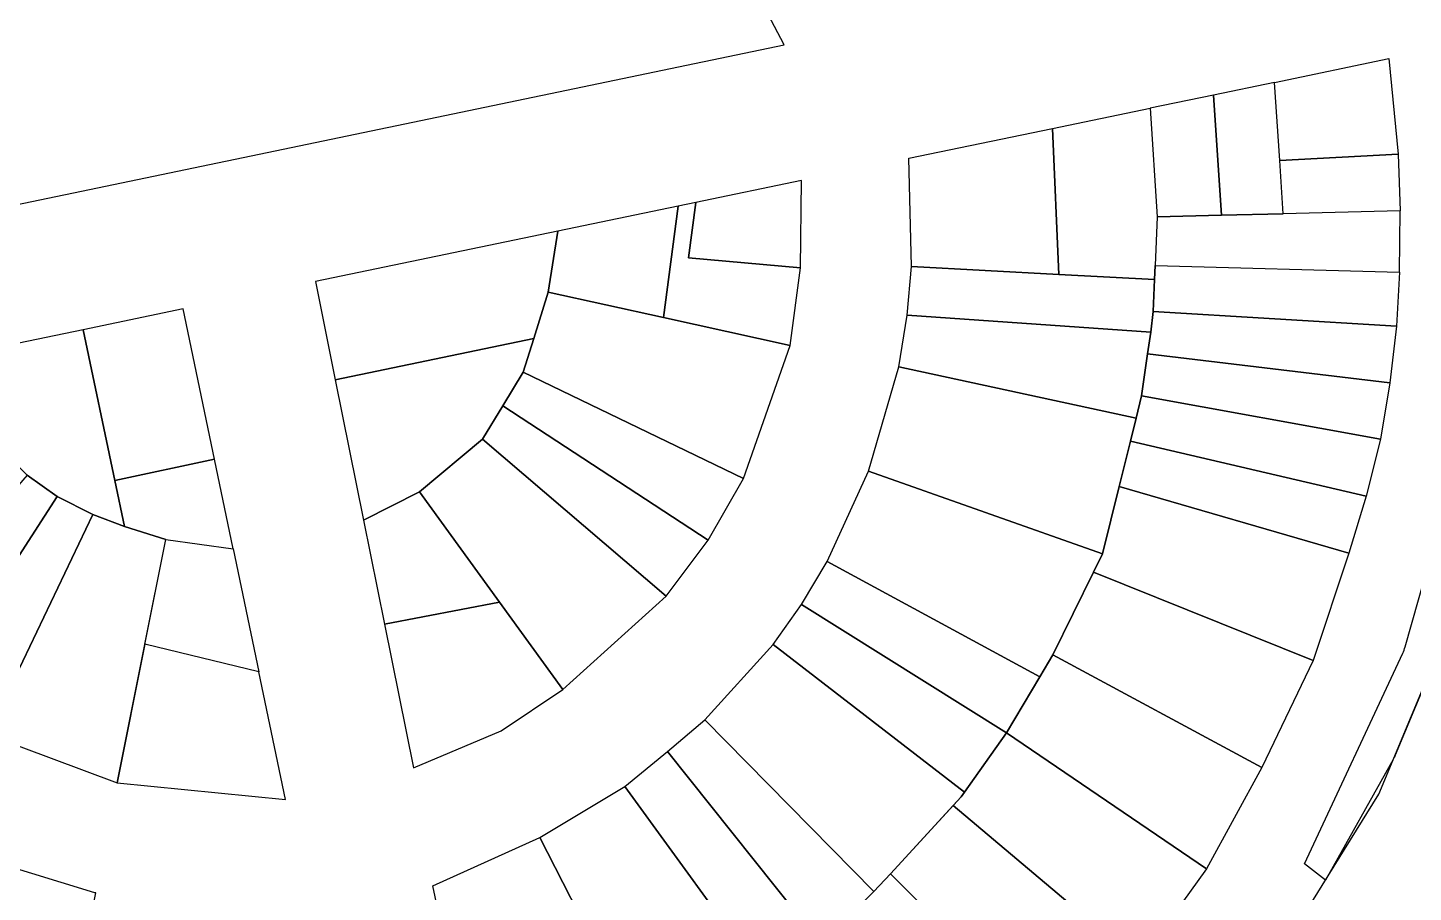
# Model space of a CAD drawing. Header units: metres. Extents: x 263639 to 269142, y 7370519 to 7372711.
# Drawn here: x 268703.6 to 268902, y 7371511.3 to 7371635.1 of the extents above; entities that cross this region are included whole.
import ezdxf

# ---------------------------------------------------------------- set-up
doc = ezdxf.new("R2010")
doc.units = ezdxf.units.M
doc.layers.add('LOTE', color=7, linetype='Continuous')

msp = doc.modelspace()

# ---------------------------------------------------------------- linework, layer by layer
msp.add_lwpolyline([(268374.72, 7371325.51), (268699.28, 7371393.26), (268769.69, 7371419.59), (268827.89, 7371446.53), (268876.13, 7371491.61), (268897.05, 7371525.35), (268910.85, 7371558.42), (268920.45, 7371597.91), (269004.18, 7371836.45)])
msp.add_lwpolyline([(268900.81, 7371546.42), (268906.74, 7371567.28, 0.050426), (268906.95, 7371568.47), (268908.55, 7371589.59, 0.007037), (268908.56, 7371589.76), (268909.5, 7371609.61), (268910.57, 7371632.11, -0.187216), (268912.33, 7371636.08, -0.133952), (268915.07, 7371637.64), (268919.25, 7371638.7, -0.201831), (268923.85, 7371638.02), (268930.89, 7371633.74, -0.346139), (268933.49, 7371626.79), (268921.95, 7371590.54, -0.006156), (268921.91, 7371590.4), (268910.91, 7371558.59, -0.015609), (268910.78, 7371558.24), (268899.38, 7371530.93, -0.028707), (268899.08, 7371530.31), (268889.41, 7371513.03), (268886.41, 7371515.37), (268900.48, 7371545.52, 0.039856)], format="xyb", close=True)
at = {"layer": 'LOTE', "color": 7}
for points in [[(268643.72, 7371671.48), (268642.5, 7371670.81), (268641.9, 7371670.37), (268640.82, 7371669.27), (268639.96, 7371667.96), (268639.37, 7371666.42), (268639.13, 7371665), (268639.24, 7371663.04), (268652.09, 7371599.41), (268811.9, 7371632.69), (268802.35, 7371650.79), (268794.08, 7371661.83), (268783.94, 7371671.19), (268769.62, 7371680.22), (268756.1, 7371685.35), (268744.47, 7371687.35), (268735.06, 7371688.17), (268724.49, 7371687.54), (268643.72, 7371671.48)], [(268898.46, 7371630.69), (268899.82, 7371617), (268882.85, 7371616.08), (268882.11, 7371627.29), (268898.46, 7371630.69)], [(268873.38, 7371625.48), (268874.51, 7371608.27), (268883.35, 7371608.48), (268882.85, 7371616.08), (268882.11, 7371627.29), (268873.38, 7371625.48)], [(268864.3, 7371623.59), (268865.32, 7371608.05), (268874.51, 7371608.27), (268873.38, 7371625.48), (268864.3, 7371623.59)], [(268850.3, 7371620.68), (268864.3, 7371623.59), (268865.32, 7371608.05), (268865.02, 7371601.05), (268864.93, 7371599.03), (268851.22, 7371599.78), (268850.3, 7371620.68)], [(268829.75, 7371616.41), (268850.3, 7371620.68), (268851.22, 7371599.78), (268830.12, 7371600.92), (268829.75, 7371616.41)], [(268899.82, 7371617), (268900.12, 7371608.88), (268883.35, 7371608.48), (268882.85, 7371616.08), (268899.82, 7371617)], [(268814.39, 7371613.22), (268799.23, 7371610.07), (268798.18, 7371602.14), (268814.25, 7371600.72), (268814.39, 7371613.22)], [(268814.25, 7371600.72), (268814.25, 7371600.72), (268798.18, 7371602.14), (268799.23, 7371610.07), (268796.71, 7371609.55), (268794.59, 7371593.61), (268812.75, 7371589.62), (268814.25, 7371600.72)], [(268779.46, 7371605.97), (268778.08, 7371597.24), (268794.59, 7371593.61), (268796.71, 7371609.55), (268779.46, 7371605.97)], [(268865.02, 7371601.05), (268900, 7371600.08), (268900.12, 7371608.88), (268883.35, 7371608.48), (268874.51, 7371608.27), (268865.32, 7371608.05), (268865.02, 7371601.05)], [(268747.6, 7371584.7), (268776.03, 7371590.62), (268778.08, 7371597.24), (268779.46, 7371605.97), (268744.77, 7371598.76), (268747.6, 7371584.7)], [(268830.12, 7371600.92), (268851.22, 7371599.78), (268864.93, 7371599.03), (268864.74, 7371594.48), (268864.39, 7371591.53), (268829.5, 7371593.96), (268830.12, 7371600.92)], [(268899.58, 7371592.38), (268864.74, 7371594.48), (268864.93, 7371599.03), (268865.02, 7371601.05), (268900, 7371600.08), (268899.58, 7371592.38)], [(268812.75, 7371589.62), (268812.75, 7371589.62), (268794.59, 7371593.61), (268778.08, 7371597.24), (268776.03, 7371590.62), (268774.53, 7371585.8), (268806.08, 7371570.55), (268812.75, 7371589.62)], [(268730.32, 7371573.32), (268725.83, 7371594.83), (268711.53, 7371591.86), (268716.03, 7371570.26), (268730.32, 7371573.32)], [(268898.61, 7371584.26), (268863.94, 7371588.42), (268864.39, 7371591.53), (268864.74, 7371594.48), (268899.58, 7371592.38), (268898.61, 7371584.26)], [(268829.5, 7371593.96), (268864.39, 7371591.53), (268863.94, 7371588.42), (268863.07, 7371582.37), (268862.31, 7371579.17), (268828.29, 7371586.56), (268829.5, 7371593.96)], [(268691.63, 7371587.72), (268695.78, 7371579.99), (268699.14, 7371575.33), (268703.49, 7371571.02), (268707.76, 7371567.97), (268712.89, 7371565.39), (268717.41, 7371563.65), (268716.03, 7371570.26), (268711.53, 7371591.86), (268691.63, 7371587.72)], [(268759.67, 7371568.64), (268768.71, 7371576.19), (268768.71, 7371576.19), (268771.59, 7371580.94), (268774.53, 7371585.8), (268776.03, 7371590.62), (268747.6, 7371584.7), (268751.66, 7371564.59), (268759.67, 7371568.64)], [(268897.29, 7371576.16), (268863.07, 7371582.37), (268863.94, 7371588.42), (268898.61, 7371584.26), (268897.29, 7371576.16)], [(268828.29, 7371586.56), (268862.31, 7371579.17), (268861.5, 7371575.89), (268859.88, 7371569.39), (268857.48, 7371559.78), (268823.98, 7371571.58), (268828.29, 7371586.56)], [(268806.08, 7371570.55), (268806.08, 7371570.55), (268774.53, 7371585.8), (268771.59, 7371580.94), (268801, 7371561.7), (268806.08, 7371570.55)], [(268895.21, 7371568), (268861.5, 7371575.89), (268862.31, 7371579.17), (268863.07, 7371582.37), (268897.29, 7371576.16), (268895.21, 7371568)], [(268801, 7371561.7), (268771.59, 7371580.94), (268768.71, 7371576.19), (268795, 7371553.7), (268801, 7371561.7)], [(268759.67, 7371568.64), (268759.67, 7371568.64), (268771.11, 7371552.83), (268780.18, 7371540.3), (268795, 7371553.7), (268795, 7371553.7), (268768.71, 7371576.19), (268759.67, 7371568.64)], [(268892.75, 7371559.85), (268859.88, 7371569.39), (268861.5, 7371575.89), (268895.21, 7371568), (268892.75, 7371559.85)], [(268723.36, 7371561.82), (268733, 7371560.45), (268730.32, 7371573.32), (268716.03, 7371570.26), (268717.41, 7371563.65), (268723.36, 7371561.82)], [(268688.72, 7371538.47), (268707.76, 7371567.97), (268703.49, 7371571.02), (268680.43, 7371544.42), (268688.72, 7371538.47)], [(268823.98, 7371571.58), (268857.48, 7371559.78), (268856.17, 7371557.13), (268850.35, 7371545.31), (268848.48, 7371542.13), (268818.04, 7371558.68), (268823.98, 7371571.58)], [(268751.66, 7371564.59), (268751.66, 7371564.59), (268754.67, 7371549.69), (268771.11, 7371552.83), (268759.67, 7371568.64), (268751.66, 7371564.59)], [(268887.66, 7371544.47), (268856.17, 7371557.13), (268857.48, 7371559.78), (268859.88, 7371569.39), (268892.75, 7371559.85), (268887.66, 7371544.47)], [(268697.82, 7371533.87), (268697.82, 7371533.87), (268712.89, 7371565.39), (268707.76, 7371567.97), (268688.72, 7371538.47), (268697.82, 7371533.87)], [(268716.37, 7371526.95), (268723.36, 7371561.82), (268717.41, 7371563.65), (268712.89, 7371565.39), (268697.82, 7371533.87), (268716.37, 7371526.95)], [(268733, 7371560.45), (268736.68, 7371542.85), (268720.36, 7371546.84), (268723.36, 7371561.82), (268733, 7371560.45)], [(268818.04, 7371558.68), (268848.48, 7371542.13), (268843.71, 7371534.12), (268814.35, 7371552.5), (268818.04, 7371558.68)], [(268880.29, 7371529.13), (268850.35, 7371545.31), (268856.17, 7371557.13), (268887.66, 7371544.47), (268880.29, 7371529.13)], [(268771.38, 7371534.41), (268780.18, 7371540.3), (268771.11, 7371552.83), (268754.67, 7371549.69), (268758.82, 7371529.1), (268771.38, 7371534.41)], [(268814.35, 7371552.5), (268843.71, 7371534.12), (268837.69, 7371525.6), (268810.33, 7371546.77), (268814.35, 7371552.5)], [(268740.5, 7371524.56), (268736.68, 7371542.85), (268720.36, 7371546.84), (268716.37, 7371526.95), (268740.5, 7371524.56)], [(268810.33, 7371546.77), (268837.69, 7371525.6), (268837.24, 7371524.97), (268827.11, 7371513.94), (268824.75, 7371511.37), (268800.54, 7371535.97), (268810.33, 7371546.77)], [(268843.71, 7371534.12), (268848.48, 7371542.13), (268850.35, 7371545.31), (268880.29, 7371529.13), (268872.38, 7371514.65), (268843.71, 7371534.12)], [(268800.54, 7371535.97), (268824.75, 7371511.37), (268822.73, 7371509.39), (268817.56, 7371504.9), (268816.79, 7371504.32), (268795.2, 7371531.42), (268800.54, 7371535.97)], [(268862.55, 7371501.41), (268836.07, 7371523.69), (268837.24, 7371524.97), (268843.71, 7371534.12), (268872.38, 7371514.65), (268864.22, 7371503.27), (268862.55, 7371501.41)], [(268795.2, 7371531.42), (268816.79, 7371504.32), (268809.27, 7371498.63), (268789.09, 7371526.42), (268795.2, 7371531.42)], [(268789.09, 7371526.42), (268809.27, 7371498.63), (268807.51, 7371497.31), (268795.71, 7371490.16), (268792.54, 7371488.56), (268785.75, 7371501.84), (268776.92, 7371519.1), (268789.09, 7371526.42)], [(268851.72, 7371489.41), (268827.11, 7371513.94), (268836.07, 7371523.69), (268862.55, 7371501.41), (268851.72, 7371489.41)], [(268776.92, 7371519.1), (268785.75, 7371501.84), (268765.4, 7371494.18), (268761.59, 7371512.22), (268776.92, 7371519.1)], [(268706.59, 7371476.8), (268706.59, 7371476.8), (268713.33, 7371511.18), (268713.2, 7371511.19), (268699.27, 7371515.46), (268699.27, 7371515.46), (268686.67, 7371482.52), (268696.7, 7371479.24), (268706.59, 7371476.8)], [(268845.92, 7371483.54), (268822.73, 7371509.39), (268824.75, 7371511.37), (268827.11, 7371513.94), (268851.72, 7371489.41), (268845.92, 7371483.54)]]:
    msp.add_lwpolyline(points, close=True, dxfattribs=at)

doc.saveas('drawing.dxf')
